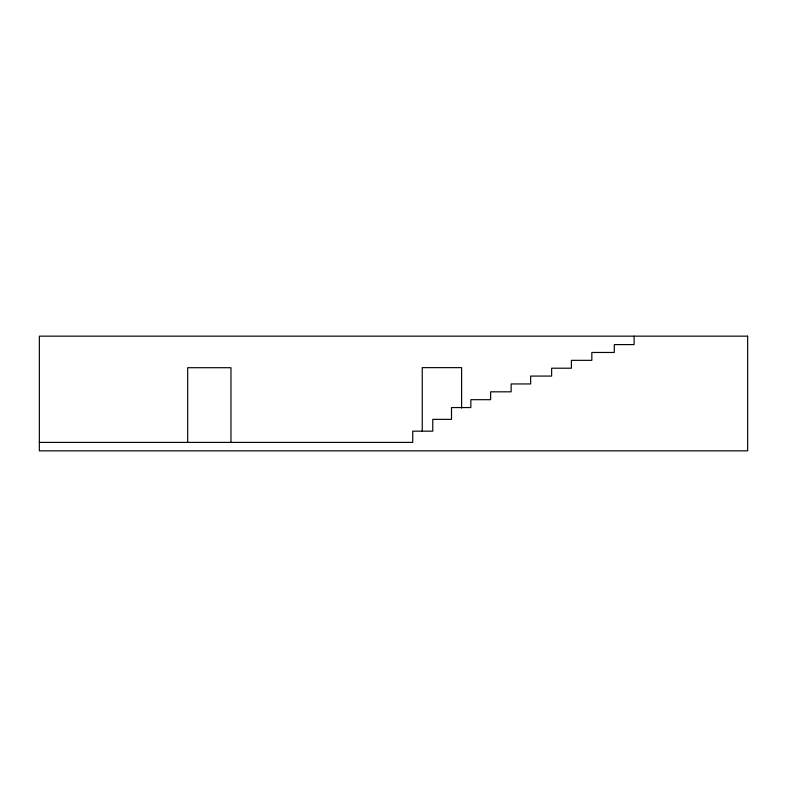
<?xml version="1.0" encoding="UTF-8"?>
<svg xmlns="http://www.w3.org/2000/svg" width="787" height="787" viewBox="0 0 787 787"><rect width="100%" height="100%" fill="white"/><g stroke="black" fill="none" stroke-linecap="round" stroke-linejoin="round"><path stroke-width="1.18" d="M39.35 442.402L412.732 442.402L412.732 431.168L432.771 431.168L432.771 419.363L451.502 419.363L451.502 407.558L470.842 407.558L470.842 399.688L490.626 399.688L490.626 391.818L511.147 391.818L511.147 383.948L530.654 383.948L530.654 376.078L551.638 376.078L551.638 368.208L571.382 368.208L571.382 360.338L591.834 360.338L591.834 352.468L614.303 352.468L614.303 344.598L634.115 344.598L634.115 336.157M461.605 408.079L461.605 367.637L422.255 367.637L422.255 431.374M230.965 442.402L230.965 367.706L187.68 367.706L187.68 442.402M747.65 336.157L39.35 336.157L39.35 450.843L747.65 450.843L747.65 336.157"/></g></svg>
